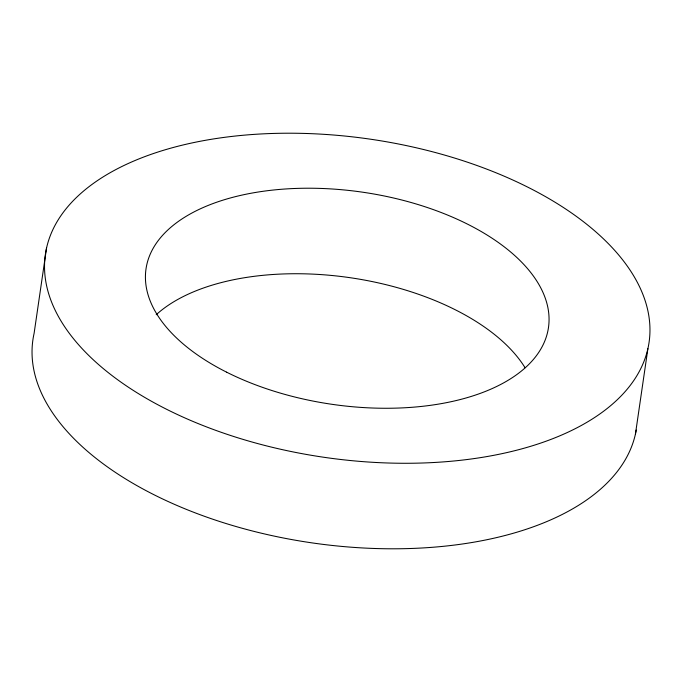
<?xml version="1.0" encoding="UTF-8"?>
<svg xmlns="http://www.w3.org/2000/svg" width="682" height="682" viewBox="0 0 682 682"><rect width="100%" height="100%" fill="white"/><g stroke="black" fill="none" stroke-linecap="round" stroke-linejoin="round"><path stroke-width="1.02" d="M46.572 247.864L34.1 333.37A305.033 160.739 8.3 0 0 303.371 541.559A305.033 160.739 8.3 0 0 636.238 430.035M635.428 434.136L647.9 348.63A305.033 160.739 8.3 0 0 227.473 136.954A305.033 160.739 8.3 0 0 166.34 409.157A305.033 160.739 8.3 0 0 647.9 348.63M156.212 314.726A203.355 107.159 8.3 0 1 349.423 277.6A203.355 107.159 8.3 0 1 525.063 367.734M226.637 372.184A203.355 107.159 8.3 0 0 547.68 331.836A203.355 107.159 8.3 0 0 267.395 190.713A203.355 107.159 8.3 0 0 226.637 372.184"/></g></svg>
